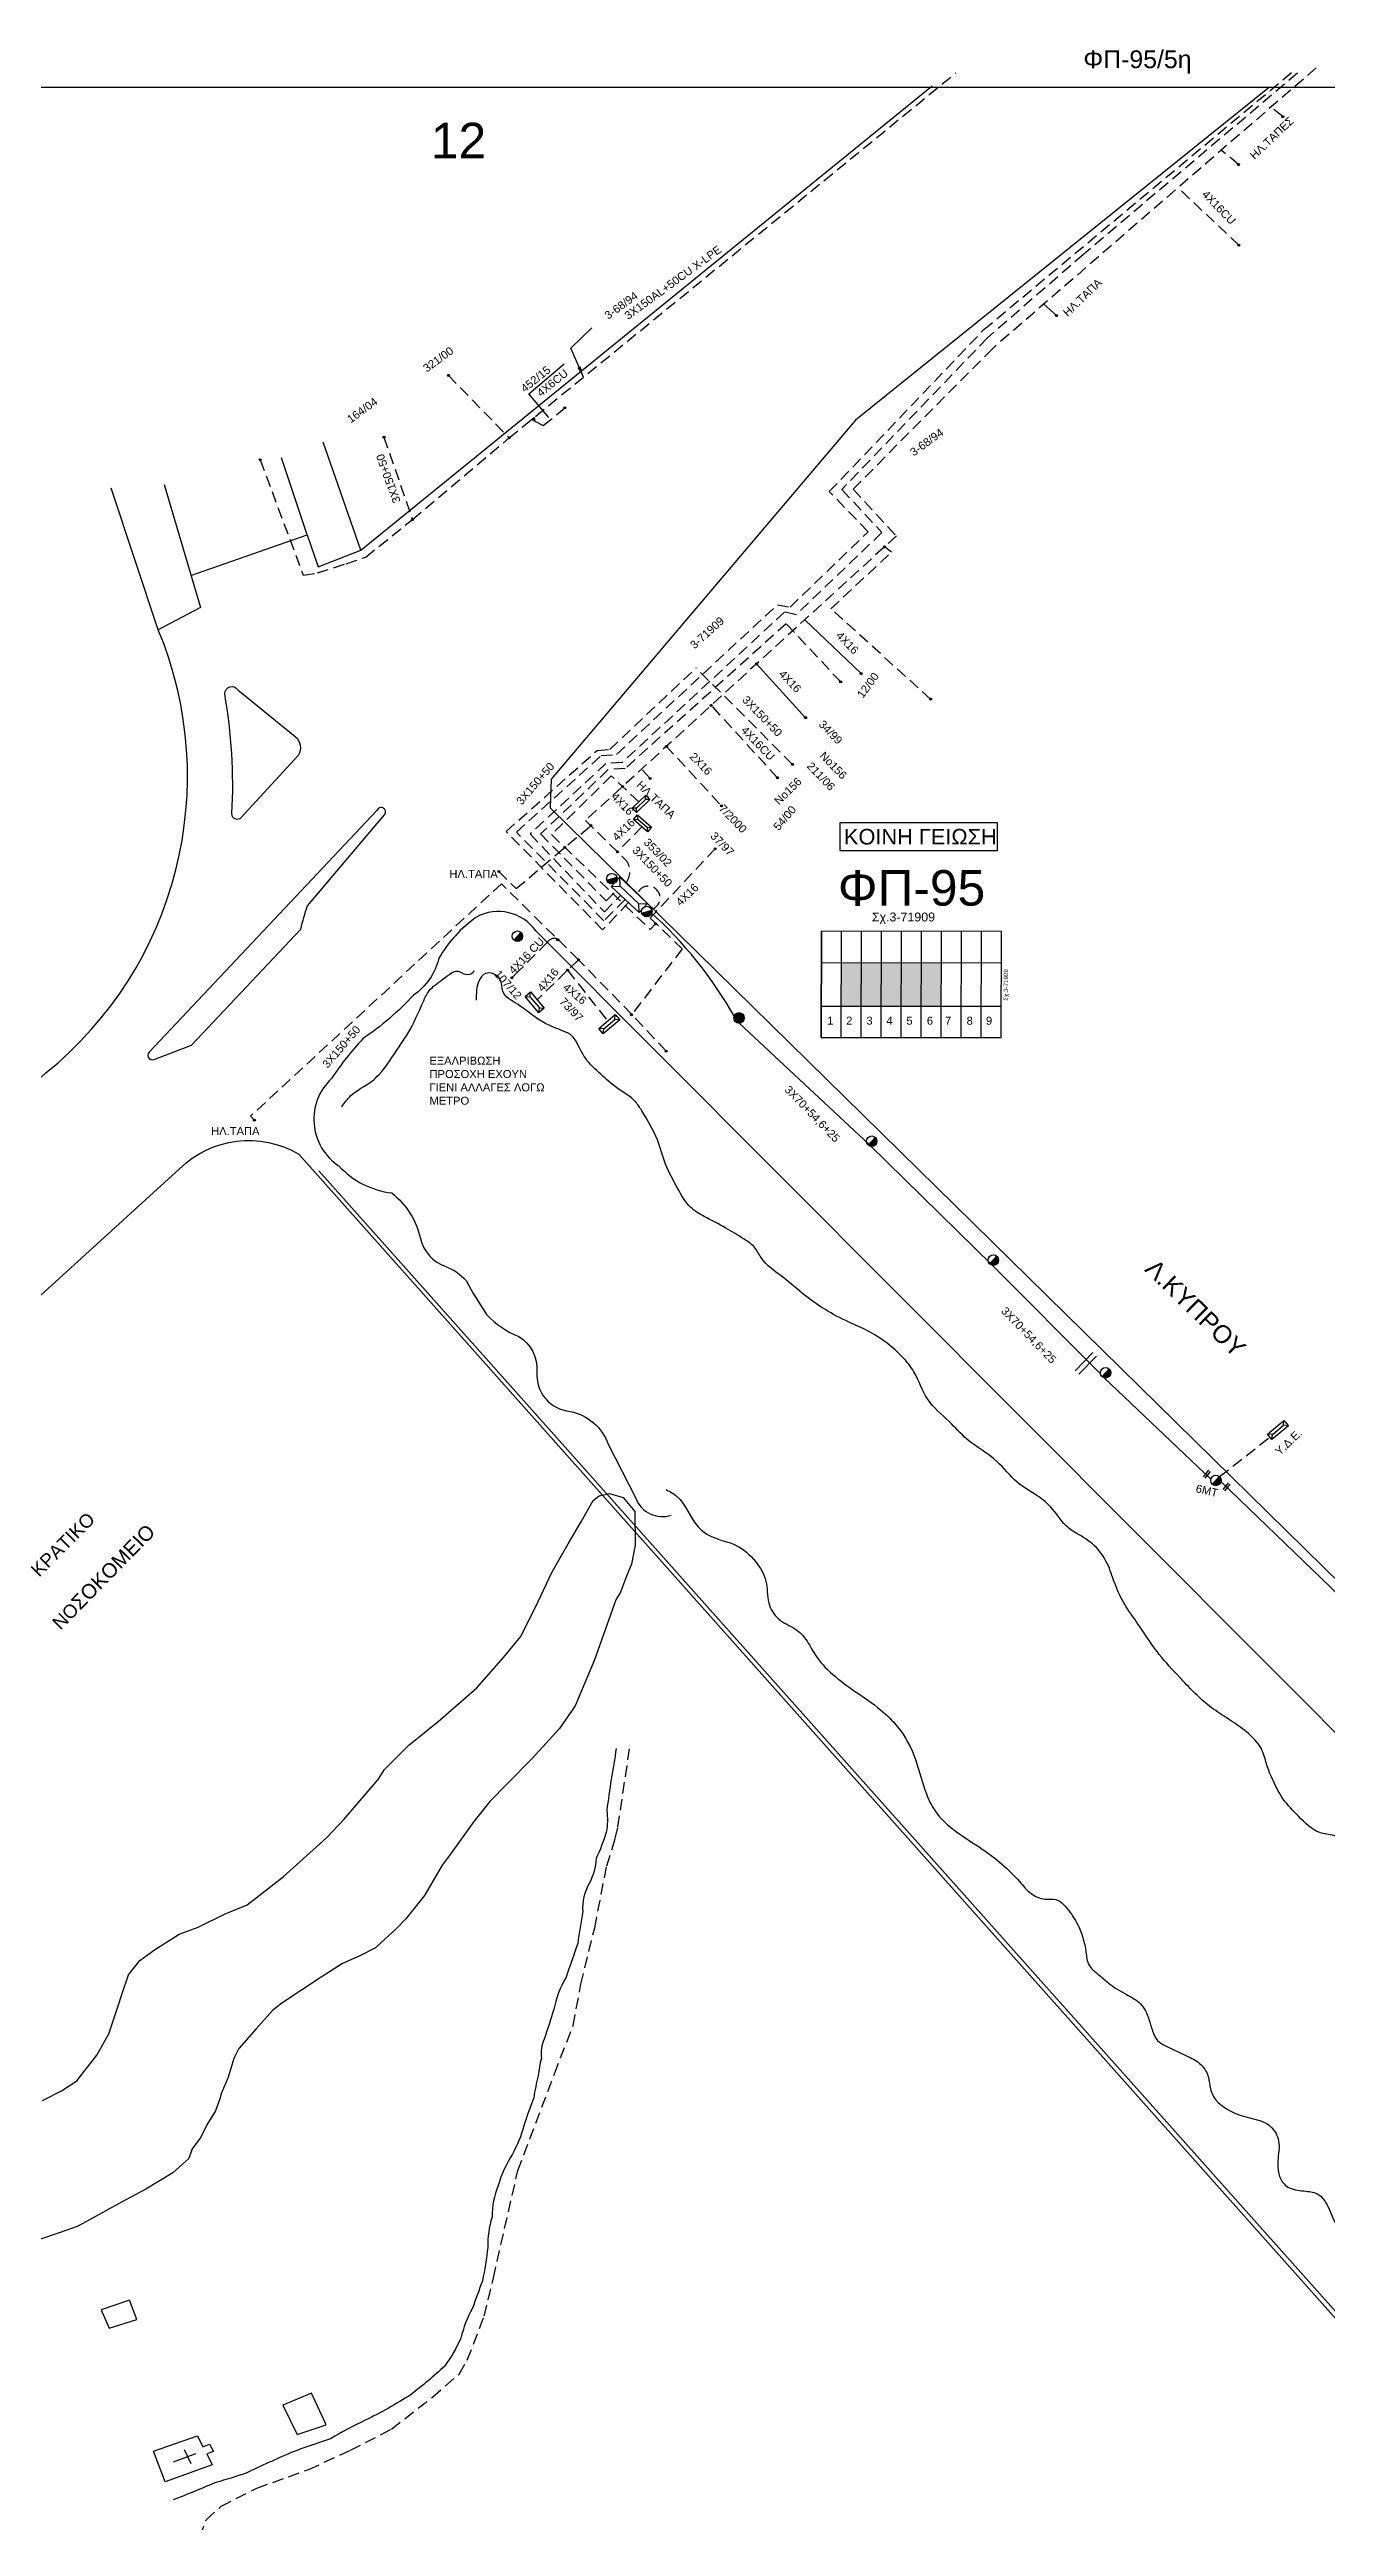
# Model space of a CAD drawing. Header units: millimetres. Extents: x 745 to 5694, y 762 to 3401.
# Drawn here: x 1145 to 1433, y 1344 to 1900 of the extents above; entities that cross this region are included whole.
import ezdxf
from ezdxf.enums import TextEntityAlignment as Align

# ---------------------------------------------------------------- set-up
doc = ezdxf.new("R2010")
doc.units = ezdxf.units.MM
doc.linetypes.add('DASHED', pattern=[19.05, 12.7, -6.35])
for name, color, linetype in [('Pillar OTE', 7, 'Continuous'), ('Άγνωστα', 7, 'Continuous'), ('Ασφαλειοκιβώτια Χ.Τ 9 αναχωρήσεων', 7, 'Continuous'), ('Εναέρια παροχή ΧΤ 4x16', 7, 'SYN_LINE'), ('Επιγραφές - Σχήματα', 7, 'Continuous'), ('Καλώδια ΧΤ   3x150+50AL', 7, 'DASHED'), ('Μηχανική τομή', 7, 'Continuous'), ('Στύλος Ξύλινος', 7, 'Continuous'), ('Στύλος Ξύλινος @ 1', 7, 'Continuous'), ('Στύλος ΦΜ', 7, 'Continuous'), ('Στύλος ΦΜ @ 1', 7, 'Continuous'), ('Συνδέσεις', 7, 'Continuous'), ('Τομή', 7, 'Continuous'), ('Υποσταθμός εναέριος 2 στύλων', 7, 'Continuous'), ('Υποσταθμός πόλεως', 7, 'Continuous'), ('Υπόβαθρο ΔΕΗ', 7, 'Continuous'), ('Υπόγεια καλώδια Παροχών ΧΤ   4x16AL', 7, 'DASHED'), ('Υπόγεια καλώδια Παροχών ΧΤ   4x16CU', 7, 'DASHED'), ('Υπόγεια καλώδια Παροχών ΧΤ   4x50AL', 7, 'DASHED'), ('Υπόγεια καλώδια Παροχών ΧΤ   4x6', 7, 'DASHED')]:
    doc.layers.add(name, color=color, linetype=linetype)
doc.styles.add('arial', font='arial.ttf')
doc.styles.get("Standard").update_dxf_attribs({"font": 'arial.ttf'})
doc.linetypes.add('SYN_LINE', pattern='A,0.5,-0.0001,["/\\/\\/\\/",Standard,S=0.1,R=0,X=0,Y=-0.05],-0.25', length=0.7501)
doc.dimstyles.new('ISO-25', dxfattribs={"dimtxt": 2.5, "dimasz": 2.5, "dimexe": 1.25, "dimexo": 0.625, "dimtad": 1, "dimtxsty": 'Standard', "dimcen": 2.5, "dimadec": 0, "dimazin": 0, "dimtfac": 1, "dimtmove": 0, "dimatfit": 3, "dimfxl": 1, "dimarcsym": 0})

# ---------------------------------------------------------------- blocks, each defined once
blk = doc.blocks.new('ΥΠΑΡΧΩΝ ΤΣΙΜΕΝΤΕΝΙΟΣ ΣΤΥΛΟΣ')
at = {"layer": 'Στύλος ΦΜ'}
blk.add_hatch(color=256, dxfattribs=at).paths.add_polyline_path([(-1.3, -2.3, 0.574793), (2.6, 0, 0.268822), (1.3, 2.3)])
blk.add_line((-1.3, -2.3), (1.3, 2.3), dxfattribs=at)
blk.add_circle((0, 0), 2.62, dxfattribs=at)
at = {"layer": 'Στύλος ΦΜ', "flags": 4}
for tag, p in [('ΤΥΠΟΣ', (-4.9, 3)), ('ΑΡΙΘΜΟΣ', (-4.7, 8.1))]:
    blk.add_attdef(tag, p, '', height=4, dxfattribs=at)
blk = doc.blocks.new('ΥΠΑΡΧΩΝ ΞΥΛΙΝΟΣ ΣΤΥΛΟΣ')
at = {"layer": 'Στύλος Ξύλινος'}
h = blk.add_hatch(color=7, dxfattribs=at)
h.paths.add_polyline_path([(-2.6, 0, 0.270008), (-1.3, -2.3), (1.3, 2.3, 0.576266)])
h.paths.add_polyline_path([(-1.3, -2.3, 0.574793), (2.6, 0, 0.268822), (1.3, 2.3)])
at = {"layer": 'Στύλος Ξύλινος', "color": 7}
blk.add_line((-1.3, -2.3), (1.3, 2.3), dxfattribs=at)
blk.add_circle((0, 0), 2.62, dxfattribs=at)
at = {"layer": 'Στύλος Ξύλινος', "flags": 4}
for tag, p in [('ΑΡΙΘΜΟΣ', (-4.9, 8.6)), ('ΤΥΠΟΣ', (-4.8, 3.4))]:
    blk.add_attdef(tag, p, '', height=4, dxfattribs=at)
blk = doc.blocks.new('ΥΠΟΣΤΑΘΜΟΣ ΕΝΑΕΡΙΟΣ ΕΠΙ 2 ΣΤΥΛΩΝ')
at = {"layer": 'Υποσταθμός εναέριος 2 στύλων', "linetype": 'Continuous'}
for points in [[(-12, -2.1, 0.574793), (-8.5, -0.1, 0.268822), (-9.6, 2)], [(9.7, -2.1, 0.574793), (13.2, -0.1, 0.268822), (12, 1.9)]]:
    blk.add_hatch(color=256, dxfattribs=at).paths.add_polyline_path(points)
for p, q in [((-12, -2.1), (-9.6, 2)), ((9.7, -2.1), (12, 1.9))]:
    blk.add_line(p, q, dxfattribs=at)
for centre in [(-10.8, -0.1), (10.8, -0.1)]:
    blk.add_circle(centre, 2.36, dxfattribs=at)
at = {"layer": 'Υποσταθμός πόλεως', "linetype": 'Continuous', "ltscale": 40}
blk.add_lwpolyline([(-8.6, 2.8), (8.6, 2.8), (8.6, -2.8), (-8.6, -2.8)], close=True, dxfattribs=at)
for points in [[(-5.8, 0), (-8.6, 2.8)], [(-8.6, -2.8), (-5.8, 0)], [(-5.8, 0), (5.8, 0)], [(5.8, 0), (8.6, 2.8)], [(8.6, -2.8), (5.8, 0)]]:
    blk.add_lwpolyline(points, dxfattribs=at)
at = {"layer": 'Υποσταθμός εναέριος 2 στύλων', "ltscale": 40, "flags": 1}
for tag, p in [('ΜΕΤΑΣΧΗΜΑΤΙΣΜΟΣ', (14.1, 2.5)), ('ΙΣΧΥΣ', (14.1, -0.3)), ('ΑΡΙΘΜΟΣ', (14.2, -3))]:
    blk.add_attdef(tag, p, '', height=1.8, dxfattribs=at)
blk = doc.blocks.new('ΑΣΦΑΛΕΙΟΚΙΒΩΤΙΟ ΥΠΟΣΤΑΘΜΟΥ 9 ΑΝΑΧΩΡΗΣΕΩΝ')
at = {"layer": 'Ασφαλειοκιβώτια Χ.Τ 9 αναχωρήσεων', "ltscale": 40}
for p, q in [((-23.8, 40.4), (24, 40.4)), ((-9.7, 40.4), (-9.7, -40.6)), ((9.9, 40.4), (9.9, -40.6)), ((-23.8, 31.4), (24, 31.4)), ((-23.8, 22.4), (24, 22.4)), ((-23.8, 13.4), (24, 13.4)), ((-23.8, 4.4), (24, 4.4)), ((-23.8, -4.6), (24, -4.6)), ((-23.8, -13.6), (24, -13.6)), ((-23.8, -22.6), (24, -22.6)), ((-23.8, -31.6), (24, -31.6))]:
    blk.add_line(p, q, dxfattribs=at)
at = {"layer": 'Ασφαλειοκιβώτια Χ.Τ 9 αναχωρήσεων'}
blk.add_lwpolyline([(-23.8, -40.6), (24, -40.6), (24, 40.4), (-23.8, 40.4)], close=True, dxfattribs=at)
for s, p in [('1', (-18, 37.7)), ('2', (-18, 29.2)), ('3', (-18, 20.1)), ('4', (-18, 11.1)), ('5', (-18, 2.1)), ('6', (-18, -7.1)), ('7', (-18, -15.3)), ('8', (-18, -25)), ('9', (-18, -33.7))]:
    blk.add_text(s, height=3.6, rotation=270, dxfattribs=at).set_placement(p)
at = {"layer": 'Ασφαλειοκιβώτια Χ.Τ 9 αναχωρήσεων', "ltscale": 40}
for tag, height, p in [('ΟΝΟΜΑ', 5, (-0.2, 44.3)), ('ΚΕΙΜΕΝΟ 1', 2, (17.1, 35.6)), ('ΚΕΙΜΕΝΟ 2', 2, (17.1, 26.9)), ('ΚΕΙΜΕΝΟ 3', 2, (17.1, 17.7)), ('ΚΕΙΜΕΝΟ 4', 2, (17.1, 8.7)), ('ΚΕΙΜΕΝΟ 5', 2, (17.1, -0.1)), ('ΚΕΙΜΕΝΟ 6', 2, (17.1, -9.1)), ('ΚΕΙΜΕΝΟ 7', 2, (17.1, -18.1)), ('ΚΕΙΜΕΝΟ 8', 2, (17.1, -26.9)), ('ΣΧ', 2, (-0.1, -42.6)), ('ΚΕΙΜΕΝΟ 9', 2, (17.1, -36))]:
    blk.add_attdef(tag, text='', height=height, dxfattribs=at).set_placement(p, align=Align.MIDDLE_CENTER)
blk = doc.blocks.new('_ΣΥΝΔΕΣΗ')
at = {"layer": 'Συνδέσεις', "linetype": 'SYN_LINE', "ltscale": 40}
blk.add_hatch(color=256, dxfattribs=at).paths.add_polyline_path([(0.5, 0, 1), (-0.5, 0, 1)])
at = {"layer": 'Συνδέσεις'}
blk.add_circle((0, 0), 0.5, dxfattribs=at)
blk = doc.blocks.new('ΥΠΟΣΤΑΘΜΟΣ ΠΟΛΕΩΣ')
at = {"layer": 'Υποσταθμός πόλεως', "linetype": 'Continuous', "ltscale": 40}
blk.add_lwpolyline([(-8.6, 2.8), (8.6, 2.8), (8.6, -2.8), (-8.6, -2.8)], close=True, dxfattribs=at)
for points in [[(-5.8, 0), (-8.6, 2.8)], [(5.8, 0), (8.6, 2.8)], [(-8.6, -2.8), (-5.8, 0)], [(-5.8, 0), (5.8, 0)], [(8.6, -2.8), (5.8, 0)]]:
    blk.add_lwpolyline(points, dxfattribs=at)
at = {"layer": 'Υποσταθμός πόλεως', "linetype": 'SYN_LINE', "ltscale": 40, "flags": 1}
for tag, p in [('ΜΕΤΑΣΧΗΜΑΤΙΣΜΟΣ', (10.6, 2.4)), ('ΙΣΧΥΣ', (10.6, -0.4)), ('ΑΡΙΘΜΟΣ', (10.7, -3.1))]:
    blk.add_attdef(tag, p, '', height=1.8, dxfattribs=at)
blk = doc.blocks.new('ΤΟΜΗ')
at = {"layer": 'Τομή', "ltscale": 40}
for p, q in [((-5.7, 0), (5.7, 0)), ((5.7, -2.3), (-5.7, -2.3))]:
    blk.add_line(p, q, dxfattribs=at)
blk = doc.blocks.new('ΜΗΧΑΝΙΚΗ ΤΟΜΗ')
at = {"layer": 'Μηχανική τομή', "ltscale": 40}
for p, q in [((-1.9, 0.8), (1.9, 0.8)), ((1.9, 0), (-1.9, 0))]:
    blk.add_line(p, q, dxfattribs=at)

msp = doc.modelspace()

# ---------------------------------------------------------------- hatches: boundary and pattern name
at = {"layer": 'Pillar OTE', "ltscale": 40}
h = msp.add_hatch(color=256, dxfattribs=at)
h.dxf.hatch_style = 1
h.paths.add_polyline_path([(1253.79, 1816.72), (1254.55, 1816.33), (1254.36, 1817.17)])
at = {"layer": 'Άγνωστα', "ltscale": 0.2}
for color, points in [(173, [(1323.51, 1694.55), (1323.5, 1684.73), (1328, 1684.72), (1328.01, 1694.55)]), (7, [(1328, 1684.72), (1332.5, 1684.72), (1332.51, 1694.55), (1328.01, 1694.55)]), (2, [(1328.01, 1694.55), (1328, 1684.72), (1332.5, 1684.72), (1332.51, 1694.55)]), (85, [(1332.51, 1694.55), (1332.5, 1684.72), (1337, 1684.71), (1337.01, 1694.54)]), (30, [(1337.01, 1694.54), (1337, 1684.71), (1341.5, 1684.71), (1341.51, 1694.54)]), (1, [(1341.51, 1694.54), (1341.5, 1684.71), (1346, 1684.71), (1346.01, 1694.53)])]:
    msp.add_hatch(color=color, dxfattribs=at).paths.add_polyline_path(points)

# ---------------------------------------------------------------- linework, layer by layer
at = {"layer": 'Pillar OTE', "ltscale": 40}
msp.add_lwpolyline([(1254.36, 1817.17), (1254.55, 1816.33), (1253.79, 1816.72), (1254.36, 1817.17)], dxfattribs=at)
at = {"layer": 'Άγνωστα', "color": 30, "linetype": 'DASHED', "ltscale": 0.2}
for points in [[(1192.74, 1807.64), (1202.44, 1781.68), (1205.64, 1782.24), (1212.09, 1784.29), (1216.49, 1785.79), (1227.01, 1794.24), (1248.77, 1812.61), (1349.26, 1894.71)], [(1274.85, 1708.75), (1270.08, 1703.96), (1250.39, 1723.9), (1269.46, 1741.1), (1272.9, 1741.37), (1309.1, 1775.04), (1311.98, 1774.52), (1329.52, 1791.48), (1320.79, 1800.51), (1355.57, 1836.96), (1425.55, 1895.43)], [(1220.59, 1812.79), (1227.01, 1794.24)], [(1408.58, 1578.88), (1419.98, 1587.83)]]:
    msp.add_lwpolyline(points, dxfattribs=at)
at = {"layer": 'Άγνωστα', "color": 62, "linetype": 'DASHED', "ltscale": 0.2}
msp.add_lwpolyline([(1426.11, 1894.63), (1377.97, 1853.86), (1356.37, 1835.09), (1323.61, 1801), (1332.62, 1791.3), (1313.3, 1772.78), (1310.7, 1773.39), (1274.19, 1739.55), (1270.55, 1739.32), (1253.48, 1723.48), (1270.18, 1705.94), (1273.85, 1709.69)], dxfattribs=at)
at = {"layer": 'Άγνωστα', "color": 173, "linetype": 'DASHED', "ltscale": 0.2}
for points in [[(1430.33, 1895.83), (1357.47, 1832.65), (1326.14, 1801.04), (1335.88, 1790.54), (1265.93, 1726.52), (1275.32, 1717.31)], [(1422.8, 1884.88), (1420.15, 1887)], [(1412.84, 1874.09), (1408.98, 1877.32)], [(1343.59, 1753.82), (1321.15, 1774.15), (1334.8, 1786.9), (1333.21, 1788.09)], [(1284.02, 1743.32), (1296.58, 1729.78)], [(1280.48, 1735.97), (1278.55, 1738.07)], [(1246.45, 1715), (1250.32, 1711.18), (1267.11, 1725.36)]]:
    msp.add_lwpolyline(points, dxfattribs=at)
at = {"layer": 'Άγνωστα', "color": 173}
msp.add_lwpolyline([(1371.92, 1840.1), (1369.07, 1842.71)], dxfattribs=at)
at = {"layer": 'Άγνωστα', "color": 2, "linetype": 'DASHED', "ltscale": 0.2}
msp.add_lwpolyline([(1323.35, 1757.69), (1311.1, 1770.77), (1274.85, 1738.18), (1271.05, 1737.95), (1255.84, 1723.48), (1270.58, 1708.44), (1272.81, 1710.68)], dxfattribs=at)
at = {"layer": 'Άγνωστα', "color": 7, "linetype": 'DASHED', "ltscale": 0.2}
msp.add_lwpolyline([(1275.61, 1708.03), (1269.78, 1701.92), (1248.07, 1724.04), (1268.55, 1742.27), (1271.39, 1742.47), (1290.81, 1760.83)], dxfattribs=at)
at = {"layer": 'Άγνωστα', "linetype": 'DASHED', "ltscale": 0.2}
msp.add_lwpolyline([(1312.46, 1739.19), (1290.81, 1760.83)], dxfattribs=at)
at = {"layer": 'Άγνωστα', "color": 1, "linetype": 'SYN_LINE', "ltscale": 20}
msp.add_lwpolyline([(1381.78, 1601.98), (1357.44, 1626.45), (1329.8, 1653.54), (1300.48, 1680.92), (1300.11, 1681.44)], dxfattribs=at)
at = {"layer": 'Άγνωστα', "color": 30, "linetype": 'SYN_LINE', "ltscale": 20}
msp.add_lwpolyline([(1406.63, 1578.29), (1382.66, 1601.1), (1382.25, 1601.51)], dxfattribs=at)
at = {"layer": 'Άγνωστα', "color": 173, "linetype": 'DASHED', "ltscale": 0.2}
msp.add_arc((1271.49, 1715.09), 4.43, 323.2675, 30.0734, dxfattribs=at)
at = {"layer": 'Άγνωστα', "color": 1, "linetype": 'SYN_LINE', "ltscale": 20}
msp.add_arc((1218.98, 1637.06), 92.35, 29.3016, 48.2177, dxfattribs=at)
at = {"layer": 'Εναέρια παροχή ΧΤ 4x16', "color": 173, "ltscale": 20}
for points in [[(1327.94, 1759.55), (1315.29, 1771.69)], [(1315.46, 1749.64), (1304.4, 1761.73)]]:
    msp.add_lwpolyline(points, dxfattribs=at)
at = {"layer": 'Εναέρια παροχή ΧΤ 4x16', "color": 173, "linetype": 'DASHED', "ltscale": 0.2}
for points in [[(1277.92, 1730.69), (1271.75, 1736.53), (1258.29, 1723.35), (1280.47, 1701.99), (1281.75, 1703.32)], [(1278.64, 1725.1), (1273.12, 1719.47)], [(1280.49, 1704.54), (1287.71, 1697.64), (1276.35, 1682.89)], [(1264.35, 1695.16), (1255.03, 1686.16)], [(1261.92, 1692.81), (1270.91, 1681.38)]]:
    msp.add_lwpolyline(points, dxfattribs=at)
at = {"layer": 'Επιγραφές - Σχήματα'}
msp.add_lwpolyline([(780.39, 1891.51), (3073.89, 1891.51), (3073.89, 778.3), (780.39, 778.3)], close=True, dxfattribs=at)
at = {"layer": 'Επιγραφές - Σχήματα', "color": 190}
msp.add_lwpolyline([(1323.14, 1719.79), (1358.65, 1719.79), (1358.65, 1725.97), (1323.14, 1725.97)], close=True, dxfattribs=at)
at = {"layer": 'Επιγραφές - Σχήματα', "color": 1, "linetype": 'DASHED', "ltscale": 0.2}
msp.add_arc((1280.06, 1709.09), 2.64, 285.8616, 159.1177, dxfattribs=at)
at = {"layer": 'Καλώδια ΧΤ   3x150+50AL', "color": 173, "linetype": 'DASHED', "ltscale": 0.2}
msp.add_lwpolyline([(1284.1, 1674.63), (1276.35, 1682.89), (1264.35, 1695.16), (1247.04, 1712.27), (1190.59, 1660), (1191.44, 1659.09)], dxfattribs=at)
at = {"layer": 'Υπόβαθρο ΔΕΗ'}
for p, q in [((1215.38, 1787.33), (1343.9, 1891.83)), ((1203.34, 1790.79), (1205.81, 1783.57)), ((1205.81, 1783.57), (1215.38, 1787.33))]:
    msp.add_line(p, q, dxfattribs=at)
for points in [[(1419.82, 1891.51), (1326.7, 1816.55), (1258.22, 1735.83), (1257.98, 1729.36), (1481.63, 1509.79), (1574.15, 1616.9), (1553.26, 1635.37), (1482.41, 1554.46)], [(1253.19, 1822.47), (1261.11, 1829.22)], [(1177.18, 1781.66), (1203.34, 1790.79), (1197.56, 1808.11)], [(1215.38, 1787.33), (1206.92, 1811.62)], [(1171.15, 1802.11), (1179.32, 1774.4), (1169.82, 1769.43)], [(1201.43, 1651.45), (1201.43, 1651.45)], [(1205.91, 1647.72), (1514.88, 1301.12), (1510.9, 1297.98), (1696.22, 1091.13)], [(1143.79, 1438.5), (1148.08, 1440.72), (1151.49, 1442.94), (1156.03, 1448.72), (1158.71, 1453.49), (1160.73, 1459.62), (1161.69, 1462.57), (1163.11, 1466.79), (1165.67, 1470.05), (1168.98, 1472.42), (1174.51, 1475.97), (1178.8, 1477.52), (1184.73, 1480.42), (1189.81, 1482.57), (1197.95, 1488.84), (1207.64, 1497.65), (1211.62, 1501.81), (1219.31, 1510.71), (1220.69, 1512.99), (1226.17, 1518.47), (1232.79, 1523.79), (1241.51, 1531.39), (1247.51, 1538.19), (1251.4, 1542.92), (1255.19, 1550.67), (1258.44, 1557.5), (1262.07, 1563.76), (1265.04, 1568.85), (1267.64, 1573.53), (1269.05, 1574.53), (1271.33, 1575.11), (1274.39, 1574.22), (1277.06, 1571.03), (1277.11, 1563.43), (1276.29, 1559.18), (1275.16, 1556.47), (1273.8, 1552.89), (1272.78, 1551.18), (1267.95, 1537.64), (1263.58, 1527.28), (1260.06, 1522.18), (1253.97, 1515.5), (1248.35, 1509.8), (1244.44, 1505.77), (1240.78, 1501.28), (1235.68, 1494.19), (1233.71, 1491.46), (1229.7, 1484.68), (1227.3, 1481.67), (1225.51, 1479.43), (1223.31, 1477.14), (1220.8, 1474.84), (1218.66, 1472.9), (1215.16, 1471.04), (1211.28, 1469.33), (1206.5, 1466.3), (1197.6, 1460.43), (1195.54, 1458.74), (1191.86, 1454.67), (1187.98, 1450.25), (1186.83, 1447.98), (1186.38, 1446.49), (1185.49, 1443.55), (1184.03, 1440.21), (1183.65, 1438.9), (1182.68, 1436.16), (1180.76, 1433.05), (1179.36, 1430.25), (1177.41, 1427.62), (1176.69, 1425.46), (1173.09, 1422.21), (1167.01, 1418.57), (1161.58, 1415.62), (1153.64, 1411.3), (1151.56, 1410.17), (1147.77, 1408.84), (1142.62, 1407.06)], [(1165.01, 1389.23), (1163.35, 1393.61), (1157, 1391.44), (1158.77, 1387.27), (1165.01, 1389.23)], [(1207.59, 1365.53), (1204.31, 1372.7), (1197.83, 1369.99), (1201.1, 1363.37), (1207.59, 1365.53)], [(1180.75, 1358.99), (1181.91, 1356.53), (1171.4, 1352.69), (1168.72, 1359.64), (1178.66, 1363.07), (1179.85, 1360.61), (1181.35, 1361.23), (1182.28, 1359.55), (1180.75, 1358.99)], [(1178.19, 1359.03), (1173.15, 1357.18)], [(1175.66, 1359.99), (1177.17, 1356.84)]]:
    msp.add_lwpolyline(points, dxfattribs=at)
for points in [[(782.06, 1725.37), (1010.06, 1549.34), (1144.55, 1669.73, 0.332516), (1169.82, 1769.43), (1159.23, 1801.27)], [(1187.73, 1755.94), (1200.61, 1745.43, -0.379736), (1201.31, 1741.16), (1188.47, 1727.15, -0.71917), (1186.39, 1728.07, 0.057457), (1184.77, 1755, -0.742722), (1187.73, 1755.94, -2.254259)], [(1218.98, 1728.74), (1167.78, 1674.38, 0.970977), (1169.24, 1672.92), (1177.26, 1675.98), (1201.91, 1702.07, -0.027115), (1203.37, 1707.31), (1220.71, 1727.76, 1.212409), (1218.98, 1728.74, -0.134528)], [(1608.66, 1346.8), (1254.74, 1701.67, 0.38165), (1241.39, 1704.76, 0.109978), (1232.96, 1695.5, -0.186013), (1227.23, 1687.21, -0.057692), (1215.84, 1677.42, 0.042262), (1208.86, 1668.51, 0.48738), (1210.47, 1648.79, 0.179859), (1222.36, 1642.72, -0.168033), (1228.82, 1632.49, 0.256233), (1234.49, 1626.14, -0.116829), (1239.06, 1623.04, 0.022827), (1243.64, 1615.39, 0.112197), (1250.94, 1610.4, -0.284572), (1255.01, 1602.45, 0.410906), (1262.48, 1593.57, -0.262112), (1271.05, 1586.21), (1277.24, 1574.05)], [(1141.33, 1501.36, 0.072712), (1127.07, 1505.99), (1068.82, 1503.17, -0.582347), (1053.62, 1537.94), (1174.61, 1648.16, -0.338916), (1201.43, 1651.45), (1513.38, 1301.14)], [(1277.24, 1574.05, 0.408314), (1285.22, 1570.24, 0.188445)], [(1272.87, 1517.73, 0.008147), (1270.71, 1503.78, -0.090191), (1270.6, 1498.88, -0.029905), (1268.35, 1492.99, -0.10821), (1266.78, 1487.36, 0.153442), (1265.31, 1481.04, 0.001155), (1264.18, 1473.85, -0.002888), (1261.56, 1466.26, 0.077993), (1258.79, 1458.99, -0.010668), (1256.63, 1452.32, 0.132162), (1256.02, 1447.99, 0.052542), (1255.32, 1444.09, 0.023193), (1254.28, 1439.12, 0.008369), (1252.03, 1432.79, -0.064633), (1249.51, 1426.47, 0.065752), (1246.29, 1419.4, 0.099224), (1244.91, 1412.3, 0.080459), (1243.95, 1405.46, -0.024236), (1242.76, 1397.96, 0.002911), (1240.5, 1391.81, 0.067404), (1237.9, 1385.05, -0.043808), (1234.26, 1378.73, -0.018408), (1226.63, 1372.32, -0.029443), (1216.37, 1366.57, 0.024326), (1208.57, 1362.41, 0.010761), (1199.73, 1359.3, 0.009917), (1189.56, 1354.69, -0.013164), (1182.78, 1352.57, -0.006278), (1173.16, 1348.64, -0.249386)]]:
    msp.add_lwpolyline(points, format="xyb", dxfattribs=at)
at = {"layer": 'Υπόβαθρο ΔΕΗ', "linetype": 'DASHED', "ltscale": 0.2}
msp.add_lwpolyline([(1179.15, 1340.37), (1180.63, 1344.14), (1183.97, 1347.23), (1191.98, 1351.31), (1203.72, 1355.52), (1213.03, 1359.82), (1222.27, 1364.57), (1231.5, 1371.79), (1237.5, 1376.97), (1239.35, 1380.12), (1243.11, 1389.97), (1245.21, 1398.59), (1250.71, 1422.74), (1258.97, 1444.53), (1263.14, 1455.38), (1264.91, 1464.66), (1268.01, 1477.37), (1270.71, 1491.29), (1272.63, 1497.5), (1273.22, 1500.07), (1275.91, 1518.02)], dxfattribs=at)
at = {"layer": 'Υπόβαθρο ΔΕΗ'}
for points in [[(1211.11, 1662.1), (1213.08, 1664.55), (1217.85, 1667.85), (1219.48, 1669.35), (1224, 1675.62), (1225.96, 1678.59), (1229.46, 1685.8), (1230.77, 1688.18), (1233.86, 1690.8), (1237.69, 1692.48), (1238.36, 1692.11), (1240.62, 1692.31), (1240.92, 1692.75)], [(1752.79, 1133.46), (1750.62, 1137.04), (1750.87, 1144.29), (1752, 1147.38), (1751.88, 1151.48), (1747.84, 1154.32), (1740.78, 1159.84), (1739.16, 1163.08), (1737.18, 1166.3), (1734.24, 1169.8), (1732.93, 1170.98), (1730.8, 1172.01), (1726.98, 1176.59), (1722.37, 1181.54), (1717.92, 1185.98), (1715.33, 1188.39), (1712.83, 1192.2), (1710.5, 1196.72), (1708.15, 1202.05), (1704.65, 1208.8), (1703.06, 1211.24), (1699.85, 1215.43), (1695.87, 1219.24), (1698.13, 1217.01), (1693.74, 1220.9), (1690.16, 1223.78), (1688.64, 1224.98), (1684.92, 1230.11), (1681.56, 1234.95), (1680.31, 1236.7), (1678.25, 1236.99), (1674.65, 1238.72), (1672.92, 1240.85), (1671.28, 1242.96), (1668.94, 1246.57), (1667.4, 1249.67), (1662.13, 1253.98), (1659.03, 1255.66), (1656.13, 1256.87), (1654.11, 1257.81), (1651.03, 1260.3), (1646.81, 1265.13), (1646.47, 1266.61), (1645.79, 1275.47), (1644.84, 1277.95), (1641.57, 1282.81), (1639.56, 1284.91), (1636.99, 1285.71), (1634.83, 1286.83), (1631.94, 1288.88), (1630.94, 1290.08), (1629.94, 1292.01), (1629.77, 1294.43), (1630.41, 1297.01), (1629.57, 1300.64), (1626.97, 1303.03), (1624.21, 1304.1), (1622.55, 1304.61), (1620.36, 1306.38), (1616.42, 1315.37), (1614.46, 1318.02), (1609.46, 1320.83), (1606.03, 1323.68), (1602.86, 1327.57), (1602.25, 1329.55), (1601.06, 1333.26), (1599.47, 1336.89), (1596.25, 1339.99), (1593.47, 1341.79), (1591.34, 1342.18), (1589.12, 1343.86), (1587.12, 1346.15), (1583.57, 1348.28), (1580.41, 1352.46), (1578.44, 1355.71), (1577.72, 1356.89), (1576.68, 1359.67), (1576.24, 1360.92), (1575.15, 1361.07), (1572.64, 1364.24), (1570.99, 1365.11), (1568.79, 1370.38), (1567.25, 1375.85), (1565.86, 1378.15), (1562.54, 1380.08), (1559, 1380.85), (1555.83, 1381.8), (1553.5, 1383.62), (1552.14, 1385.23), (1551.42, 1387.66), (1550.19, 1390.64), (1548.5, 1392.53), (1542.48, 1398), (1536.63, 1404.27), (1531.62, 1410.35), (1529.55, 1412.27), (1526.8, 1413.13), (1524.74, 1414.29), (1521.02, 1418.34), (1517.52, 1421.07), (1515.23, 1426.24), (1513.86, 1429.7), (1511.93, 1431.53), (1507.47, 1433.85), (1503.88, 1435.24), (1500.48, 1437.23), (1498.7, 1438.4), (1496.24, 1442.04), (1494.33, 1444.95), (1493.33, 1448.21), (1491.12, 1452.24), (1489.04, 1455.61), (1487.58, 1456.82), (1484.85, 1458.65), (1482.33, 1459.75), (1478.57, 1460.91), (1475.02, 1462.21), (1471.45, 1464.84), (1470.04, 1466.01), (1466.63, 1470.73), (1464.25, 1473.88), (1459.99, 1478.08), (1457.49, 1479.47), (1453.1, 1481.92), (1450.37, 1483.37), (1448.22, 1484.08), (1444.03, 1487.77), (1442.91, 1489), (1439.85, 1494.56), (1437.59, 1496.79), (1434.33, 1498.13), (1431.18, 1498.79), (1426.35, 1502.46), (1422.93, 1506.33), (1420.69, 1510.37), (1419.16, 1514.23), (1417.93, 1517.76), (1416.59, 1519.61), (1413.4, 1522.41), (1409.61, 1524.98), (1405.89, 1527.59), (1402.76, 1530.44), (1399.62, 1533.7), (1395.03, 1538.88), (1391.76, 1543.45), (1389.82, 1546.32), (1387.29, 1550.08), (1385.15, 1554.51), (1383.57, 1558.78), (1380.87, 1562.91), (1376.89, 1565.86), (1374.5, 1567.42), (1371.03, 1571.59), (1367.59, 1574.57), (1363.04, 1577.65), (1358.5, 1582.28), (1351.76, 1587.32), (1347.75, 1591.27), (1342.87, 1596.37), (1339.84, 1602.43), (1337.26, 1605.77), (1329.87, 1611.46), (1325.85, 1613.33), (1315.43, 1619.55), (1310.34, 1623.76), (1305.43, 1628.17), (1303.89, 1630.56), (1301.61, 1632.32), (1297.53, 1634.82), (1292.64, 1637.42), (1289.65, 1639.41), (1286.65, 1643.8), (1283.94, 1649.21), (1282.14, 1654.63), (1278.59, 1661.21), (1277.22, 1663.18), (1272.99, 1666.36), (1269.38, 1669.42), (1265.98, 1672.93), (1263.75, 1676.91), (1262.97, 1677.97), (1260.94, 1679.11), (1256.91, 1680.87), (1254.23, 1682.56), (1250.77, 1685.08), (1247.32, 1688.11), (1246.69, 1690.81), (1243.44, 1692.08), (1242.03, 1690.53), (1241.34, 1686.1)], [(1284.1, 1575.96), (1286.51, 1574.43), (1291.28, 1567.6), (1293.52, 1565.78), (1299.82, 1563.42), (1304.18, 1559.79), (1306.51, 1555.38), (1307.18, 1550.47), (1309.34, 1546.89), (1313.18, 1544.56), (1315.51, 1542.23), (1317.53, 1538.92), (1326.49, 1530.65), (1332.34, 1526.41), (1336.15, 1522.61), (1340.18, 1515.25), (1342.64, 1507.49), (1344.58, 1503.68), (1355.21, 1495.07), (1363.56, 1487.81), (1366.21, 1485.08), (1369.3, 1483.82), (1371.78, 1483.71), (1374.92, 1480.88), (1377.16, 1477.09), (1378.14, 1473.98), (1378.49, 1472.27), (1379.05, 1469.33), (1381.51, 1466.69), (1383.63, 1464.92), (1387.62, 1462.37), (1390.82, 1460.25), (1392.66, 1456.85), (1393.51, 1454.17), (1394.6, 1452.04), (1396.28, 1450.9), (1402.01, 1448.17), (1404.69, 1446.32), (1406.07, 1443.75), (1406.56, 1441.16), (1407.91, 1438.46), (1409.61, 1437), (1414.26, 1434.9), (1418.7, 1433.57), (1420.03, 1432.7), (1421.87, 1429.42), (1421.7, 1424.95), (1421.89, 1422.04), (1423.11, 1419.74), (1424.29, 1418.88), (1428, 1418.12), (1430.9, 1417.33), (1432.71, 1415.15), (1434.67, 1410.87), (1436.06, 1408.44), (1439.19, 1404.64), (1443.49, 1401.38), (1447.07, 1398.28), (1451.08, 1394.4), (1453.65, 1392.41), (1455.87, 1391.19), (1457.37, 1389.99), (1460.2, 1386.49), (1461.59, 1385.17), (1463.62, 1383.85), (1465.68, 1381.75), (1467.48, 1378.71), (1468.86, 1376.12), (1470.38, 1372.2), (1472.15, 1370.27), (1474.73, 1367.24), (1476.17, 1362.74), (1477.22, 1358.65), (1479.52, 1355.8), (1482.13, 1354.95), (1484.39, 1353.16), (1486.54, 1349.04), (1488.24, 1345.6), (1492.11, 1343.4), (1493.89, 1341.93), (1496.13, 1339.12), (1497.08, 1335.8), (1498.42, 1331), (1499.29, 1329.92), (1504.32, 1327.45), (1506.78, 1326.27), (1514.04, 1321.49), (1515.01, 1318.78), (1515.27, 1316.2), (1517.23, 1314.41), (1519.72, 1313.68), (1521.49, 1313.65), (1523.73, 1313.28), (1528.14, 1310.53), (1530.39, 1307.24), (1530.84, 1304.72), (1529.84, 1302.86), (1529.88, 1300.94), (1528.97, 1297.76), (1529.49, 1295.44), (1533.23, 1293.89), (1538.79, 1293), (1541.82, 1292.34), (1544.39, 1288.91), (1544.42, 1282.4), (1545.22, 1279.01), (1548.75, 1275.62), (1551.21, 1275.37), (1552.38, 1275), (1555.75, 1271.23), (1558.88, 1268.36), (1560.29, 1265.47), (1560.69, 1261.61), (1561.65, 1258.2), (1563.93, 1257.06), (1566.56, 1255.76), (1570.01, 1255.15), (1571.67, 1253.55), (1572.26, 1251.95), (1573.3, 1248.09), (1574.82, 1245.6), (1578.33, 1243.06), (1581.9, 1241.6), (1584.49, 1240.23), (1585.71, 1238.11), (1587.01, 1234.6), (1587.37, 1232.32), (1587.74, 1230.22), (1589.15, 1227.44), (1591.29, 1226.36), (1594.74, 1225.87), (1597.23, 1225.28), (1599.54, 1223.11), (1600.91, 1220.43), (1601.07, 1217.55), (1600.62, 1215.37), (1601.21, 1213.62), (1602.53, 1212.53), (1605.43, 1211.52), (1609.54, 1210.96), (1611.79, 1210.04), (1613.49, 1208.76), (1616.28, 1204.17), (1616.84, 1202.5), (1617.91, 1200.26), (1620.54, 1197.45), (1622.65, 1196.24), (1625.38, 1195.48), (1627.5, 1194.07), (1629.27, 1192.64), (1629.11, 1190.28), (1628.44, 1188.38), (1628.7, 1187.48), (1629.81, 1185.36), (1632.44, 1183.14), (1634.32, 1181.28), (1635.37, 1179.34), (1635.57, 1178.11), (1636.21, 1176.73), (1638.2, 1175.21), (1640.26, 1174.78), (1641.07, 1174.83), (1643.01, 1173.29), (1644.93, 1171.07), (1646.43, 1170.67), (1647.54, 1170.79), (1648.36, 1170.97), (1650.22, 1170.34), (1650.99, 1169.07), (1651.34, 1167.64), (1650.15, 1166.04), (1649.86, 1165.54), (1649.98, 1165.45), (1649.99, 1164.32), (1649.89, 1162.69), (1649.08, 1160.82), (1649.67, 1158.8), (1651.35, 1157.37), (1654.29, 1157.08), (1658.47, 1157.46), (1661.42, 1157.41), (1663.37, 1155.81), (1664.4, 1153.54), (1663.96, 1152.09), (1662.48, 1150.68), (1661.76, 1148.28), (1661.8, 1147.39), (1663.43, 1145.77), (1666.1, 1145.19), (1669.36, 1144.06), (1671.83, 1142.23), (1672.96, 1139.85), (1673.95, 1136.9), (1675.9, 1132.86), (1676.63, 1131.27), (1678.55, 1129.67), (1680.85, 1128), (1682.94, 1124.9), (1684, 1123.2), (1685.04, 1120.15), (1686, 1118.15), (1687.52, 1116.91), (1689.46, 1116.1), (1690.59, 1115.75), (1692.87, 1115.26), (1696.26, 1113.24), (1698.07, 1111.36), (1699.06, 1108.62), (1699.64, 1106.82), (1700.5, 1105.44), (1703.46, 1103.31), (1705.3, 1102.72), (1708.59, 1100.39)]]:
    msp.add_spline(points, degree=3, dxfattribs=at)
at = {"layer": 'Υπόγεια καλώδια Παροχών ΧΤ   4x16AL', "color": 173, "linetype": 'DASHED', "ltscale": 0.2}
msp.add_lwpolyline([(1295.09, 1720.16), (1280.49, 1704.54)], dxfattribs=at)
at = {"layer": 'Υπόγεια καλώδια Παροχών ΧΤ   4x16CU', "color": 173, "ltscale": 0.2}
for points in [[(1412.94, 1855.94), (1399.24, 1868.87)], [(1309.13, 1736.14), (1294.23, 1752.42)]]:
    msp.add_lwpolyline(points, dxfattribs=at)
at = {"layer": 'Υπόγεια καλώδια Παροχών ΧΤ   4x16CU', "color": 30, "ltscale": 0.2}
msp.add_lwpolyline([(1235.09, 1826.65), (1248.77, 1812.61)], dxfattribs=at)
at = {"layer": 'Υπόγεια καλώδια Παροχών ΧΤ   4x16CU', "color": 173, "linetype": 'DASHED', "ltscale": 0.2}
msp.add_lwpolyline([(1259.63, 1699.83, 0.381769), (1257.33, 1699.07), (1250.97, 1692.68), (1249.55, 1691.26)], format="xyb", dxfattribs=at)
at = {"layer": 'Υπόγεια καλώδια Παροχών ΧΤ   4x50AL', "color": 30, "linetype": 'Continuous', "ltscale": 0.2}
msp.add_lwpolyline([(1509.76, 1480.63), (1408.93, 1577.75)], dxfattribs=at)
at = {"layer": 'Υπόγεια καλώδια Παροχών ΧΤ   4x6', "color": 30, "linetype": 'DASHED', "ltscale": 0.2}
msp.add_lwpolyline([(1254.55, 1816.33), (1256.45, 1815.37), (1261.31, 1819.34)], dxfattribs=at)

# ---------------------------------------------------------------- block references
at = {"layer": 'Ασφαλειοκιβώτια Χ.Τ 9 αναχωρήσεων'}
ref = msp.add_blockref('ΑΣΦΑΛΕΙΟΚΙΒΩΤΙΟ ΥΠΟΣΤΑΘΜΟΥ 9 ΑΝΑΧΩΡΗΣΕΩΝ', (1339.19, 1689.57), dxfattribs=dict(at, xscale=0.4999999999999933, yscale=0.4999999999999933, zscale=0.4999999999999933, rotation=89.9498831149405))
ref.add_attrib('ΣΧ', 'Σχ.3-71909', dxfattribs={"ltscale": 40, "height": 1, "rotation": 89.9499}).set_placement((1360.51, 1689.5), align=Align.MIDDLE_CENTER)
at = {"layer": 'Μηχανική τομή', "xscale": 0.5000000000002055, "yscale": 0.5000000000002055, "zscale": 0.5000000000002055, "rotation": 231.9183338783291}
for p in [(1405.58, 1579.56), (1410.01, 1576.71)]:
    msp.add_blockref('ΜΗΧΑΝΙΚΗ ΤΟΜΗ', p, dxfattribs=at)
at = {"layer": 'Στύλος Ξύλινος @ 1', "ltscale": 40, "xscale": 0.4499999999998181, "yscale": 0.4499999999998181, "zscale": 0.4499999999998181}
msp.add_blockref('ΥΠΑΡΧΩΝ ΞΥΛΙΝΟΣ ΣΤΥΛΟΣ', (1300.48, 1682.1), dxfattribs=at)
at = {"layer": 'Στύλος ΦΜ @ 1', "ltscale": 40, "xscale": 0.4499999999996779, "yscale": 0.4499999999996779, "zscale": 0.4499999999996779, "rotation": 346.8465568456768}
for p in [(1250.62, 1700.47), (1330.34, 1654.35), (1357.7, 1627.6), (1382.93, 1602.25)]:
    msp.add_blockref('ΥΠΑΡΧΩΝ ΤΣΙΜΕΝΤΕΝΙΟΣ ΣΤΥΛΟΣ', p, dxfattribs=at)
at = {"layer": 'Στύλος ΦΜ @ 1', "ltscale": 40}
ref = msp.add_blockref('ΥΠΑΡΧΩΝ ΤΣΙΜΕΝΤΕΝΙΟΣ ΣΤΥΛΟΣ', (1407.78, 1578.02), dxfattribs=dict(at, xscale=0.4499999999996779, yscale=0.4499999999996779, zscale=0.4499999999996779, rotation=346.8465568456768))
ref.add_attrib('ΤΥΠΟΣ', '6ΜΤ', (1403.1, 1575.42), dxfattribs={"layer": 'Στύλος ΦΜ', "height": 1.8, "rotation": 346.8466, "flags": 4})
at = {"layer": 'Συνδέσεις', "xscale": 0.4500000000000455, "yscale": 0.4500000000000455, "zscale": 0.4500000000000455}
for p in [(1422.82, 1884.86), (1412.85, 1874.07), (1412.94, 1855.94), (1371.92, 1840.1), (1235.09, 1826.66), (1261.31, 1819.34), (1192.74, 1807.64), (1220.61, 1812.74), (1248.77, 1812.61), (1227.01, 1794.25), (1333.21, 1788.1), (1304.4, 1761.73), (1323.35, 1757.7), (1327.94, 1759.55), (1294.23, 1752.42), (1343.59, 1753.83), (1315.47, 1749.64), (1284.14, 1743.19), (1280.48, 1735.97), (1309.13, 1736.14), (1312.5, 1739.14), (1274.27, 1734.16), (1296.56, 1729.79), (1267.11, 1725.37), (1261.3, 1720.46), (1273.12, 1719.48), (1295.09, 1720.16), (1246.45, 1715.01), (1281.7, 1703.26), (1259.68, 1699.69), (1249.38, 1691.12), (1261.92, 1692.82), (1264.35, 1695.17), (1276.31, 1682.82), (1284.1, 1674.63), (1191.44, 1659.09)]:
    msp.add_blockref('_ΣΥΝΔΕΣΗ', p, dxfattribs=at)
at = {"layer": 'Τομή', "xscale": 0.5000000000000028, "yscale": 0.5000000000000028, "zscale": 0.5000000000000028, "rotation": 45.72224193372358}
msp.add_blockref('ΤΟΜΗ', (1378.08, 1604.75), dxfattribs=at)
at = {"layer": 'Υποσταθμός εναέριος 2 στύλων', "xscale": 0.5000000000000524, "yscale": 0.5000000000000524, "zscale": 0.5000000000000524, "rotation": 316.695792518823}
msp.add_blockref('ΥΠΟΣΤΑΘΜΟΣ ΕΝΑΕΡΙΟΣ ΕΠΙ 2 ΣΤΥΛΩΝ', (1275.83, 1709.76), dxfattribs=at)
at = {"layer": 'Υποσταθμός πόλεως'}
for p, xscale, yscale, zscale, rotation in [((1278.45, 1730.26), 0.2429541852373316, 0.2429541852373316, 0.2429541852373316, 43.94419172102632), ((1278.79, 1725.87), 0.24295418523722, 0.24295418523722, 0.24295418523722, 319.0901069406587), ((1254.5, 1685.6), 0.2811207778055773, 0.2811207778055773, 0.2811207778055773, 310.2408939896486), ((1271.29, 1680.69), 0.2811207778057117, 0.2811207778057117, 0.2811207778057117, 39.97926707393657), ((1421.72, 1589.38), 0.2811207778057117, 0.2811207778057117, 0.2811207778057117, 39.97926707393657)]:
    msp.add_blockref('ΥΠΟΣΤΑΘΜΟΣ ΠΟΛΕΩΣ', p, dxfattribs=dict(at, xscale=xscale, yscale=yscale, zscale=zscale, rotation=rotation))

# ---------------------------------------------------------------- texts
at = {"layer": 'Άγνωστα', "char_height": 1.8, "width": 69.1904, "attachment_point": 1, "style": 'arial'}
for s, insert, rotation in [('3X150AL+50CU X-LPE', (1274.48, 1840.57), 36.1015), ('3X150+50', (1222.68, 1797.71), 109.8095), ('3X150+50', (1302.35, 1754.75), 314.0292), ('2X16', (1290.51, 1742), 314.0292), ('3X150+50', (1250.2, 1731.03), 49.255), ('3X150+50', (1277.61, 1720.93), 314.0292), ('73/97', (1261.22, 1686.87), 314.0292), ('3X150+50', (1206.56, 1671.82), 49.255), ('3X70+54,6+25', (1311.88, 1667.06), 314.0292), ('3X70+54,6+25', (1360.6, 1617.28), 314.0292)]:
    msp.add_mtext(s, dxfattribs=dict(at, insert=insert, rotation=rotation))
at = {"layer": 'Εναέρια παροχή ΧΤ 4x16', "char_height": 1.8, "width": 69.1904, "attachment_point": 1, "style": 'arial'}
for s, insert, rotation in [('4X16', (1323.47, 1769.23), 314.0292), ('4X16', (1310.57, 1760.56), 314.0292), ('4X16', (1272.89, 1732.98), 314.0292), ('4X16', (1271.78, 1723.06), 44.0292), ('4X16 CU', (1248.48, 1693.02), 46.4015), ('107/12', (1246.66, 1693.03), 311.4595), ('4X16', (1254.92, 1689), 50.0143), ('4X16', (1261.85, 1690.07), 320.6308)]:
    msp.add_mtext(s, dxfattribs=dict(at, insert=insert, rotation=rotation))
at = {"layer": 'Επιγραφές - Σχήματα', "ltscale": 0.2, "attachment_point": 1}
for s, insert, char_height, width in [('ΦΠ-95/5η', (1377.95, 1899.78), 4, 30.8102), ('ΗΛ.ΤΑΠΑ', (1235.31, 1715.4), 1.8, 14.177), ('ΦΠ-95', (1322.72, 1715.35), 8, 51.186), ('ΕΞΑΛΡΙΒΩΣΗ\\PΠΡΟΣΟΧΗ ΕΧΟΥΝ \\PΓΙΕΝΙ ΑΛΛΑΓΕΣ ΛΟΓΩ ΜΕΤΡΟ', (1230.83, 1673.37), 1.8, 26.8663), ('ΗΛ.ΤΑΠΑ', (1181.7, 1657.54), 1.8, 14.177)]:
    msp.add_mtext(s, dxfattribs=dict(at, insert=insert, char_height=char_height, width=width))
at = {"layer": 'Επιγραφές - Σχήματα', "width": 69.1904, "attachment_point": 1, "style": 'arial'}
for s, insert, char_height, rotation in [('12', (1231.15, 1883.48), 8, 0.1115), ('3-68/94', (1269.99, 1840.61), 1.8, 36.1015), ('321/00', (1229.16, 1828.72), 1.8, 36.1015), ('164/04', (1212.08, 1817.27), 1.8, 36.1015), ('3-68/94', (1338.73, 1809.84), 1.8, 36.1015), ('3-71909', (1289.27, 1766.32), 1.8, 42.2058), ('12/00', (1326.89, 1754.96), 1.8, 53.514), ('34/99', (1319.55, 1749.25), 1.8, 314.0292), ('Nο156', (1319.77, 1742.2), 1.8, 314.0292), ('Nο156', (1308.19, 1731.18), 1.8, 44.3531), ('211/06', (1316.9, 1739.85), 1.8, 314.0292), ('7/2000', (1297.07, 1730.29), 1.8, 314.0292), ('54/00', (1308.03, 1725.26), 1.8, 49.4291), ('353/02', (1280.18, 1722.7), 1.8, 314.0292), ('37/97', (1295.17, 1724.13), 1.8, 314.0292), ('Λ.KYΠPOY', (1394.34, 1628.18), 4, 315.8536), ('Υ.Δ.Ε.', (1420.9, 1584.85), 1.8, 43.4986), ('KPATIKO', (1140.87, 1558.26), 3, 45.048), ('NO{\\H1.083x;ΣOKOMEIO}', (1145.51, 1546.5), 3, 45.5503)]:
    msp.add_mtext(s, dxfattribs=dict(at, insert=insert, char_height=char_height, rotation=rotation))
at = {"layer": 'Επιγραφές - Σχήματα', "ltscale": 0.2, "char_height": 1.8, "width": 14.177, "attachment_point": 1}
for s, insert, rotation in [('ΗΛ.ΤΑΠΕΣ', (1415.22, 1876.42), 43.6875), ('ΗΛ.ΤΑΠΑ', (1373.17, 1841.06), 43.6875), ('ΗΛ.ΤΑΠΑ', (1278.5, 1735.62), 316.117)]:
    msp.add_mtext(s, dxfattribs=dict(at, insert=insert, rotation=rotation))
at = {"layer": 'Επιγραφές - Σχήματα', "color": 190, "insert": (1324.09, 1724.62), "char_height": 3.5, "width": 35.1311, "attachment_point": 1}
msp.add_mtext('KOINH ΓΕΙΩΣΗ', dxfattribs=at)
at = {"layer": 'Επιγραφές - Σχήματα', "insert": (1330.36, 1705.8), "char_height": 2, "width": 58.376, "attachment_point": 1}
msp.add_mtext('Σχ.3-71909', dxfattribs=at)
at = {"layer": 'Υπόγεια καλώδια Παροχών ΧΤ   4x16AL', "insert": (1286.07, 1708.44), "char_height": 1.8, "width": 69.1904, "attachment_point": 1, "rotation": 44.0292, "style": 'arial'}
msp.add_mtext('4X16', dxfattribs=at)
at = {"layer": 'Υπόγεια καλώδια Παροχών ΧΤ   4x16CU', "char_height": 1.8, "width": 69.1904, "attachment_point": 1, "style": 'arial'}
for s, insert, rotation in [('4X16CU', (1405.8, 1868.5), 314.0292), ('452/15', (1251.15, 1824.13), 39), ('4X6CU', (1254.79, 1823.13), 39), ('4X16CU', (1302.09, 1747.92), 314.0292)]:
    msp.add_mtext(s, dxfattribs=dict(at, insert=insert, rotation=rotation))

# ---------------------------------------------------------------- leaders
at = {"layer": 'Επιγραφές - Σχήματα'}
msp.add_leader([(1265.48, 1826.23), (1262.65, 1832.78), (1267.34, 1837.38)], dimstyle='ISO-25', override={"dimgap": 0.625, "dimtad": 0}, dxfattribs=at)
at = {"layer": 'Επιγραφές - Σχήματα', "ltscale": 40}
msp.add_leader([(1257.7, 1817.18), (1253.19, 1822.47)], dimstyle='ISO-25', override={"dimasz": 1, "dimtad": 0}, dxfattribs=at)

doc.saveas('drawing.dxf')
